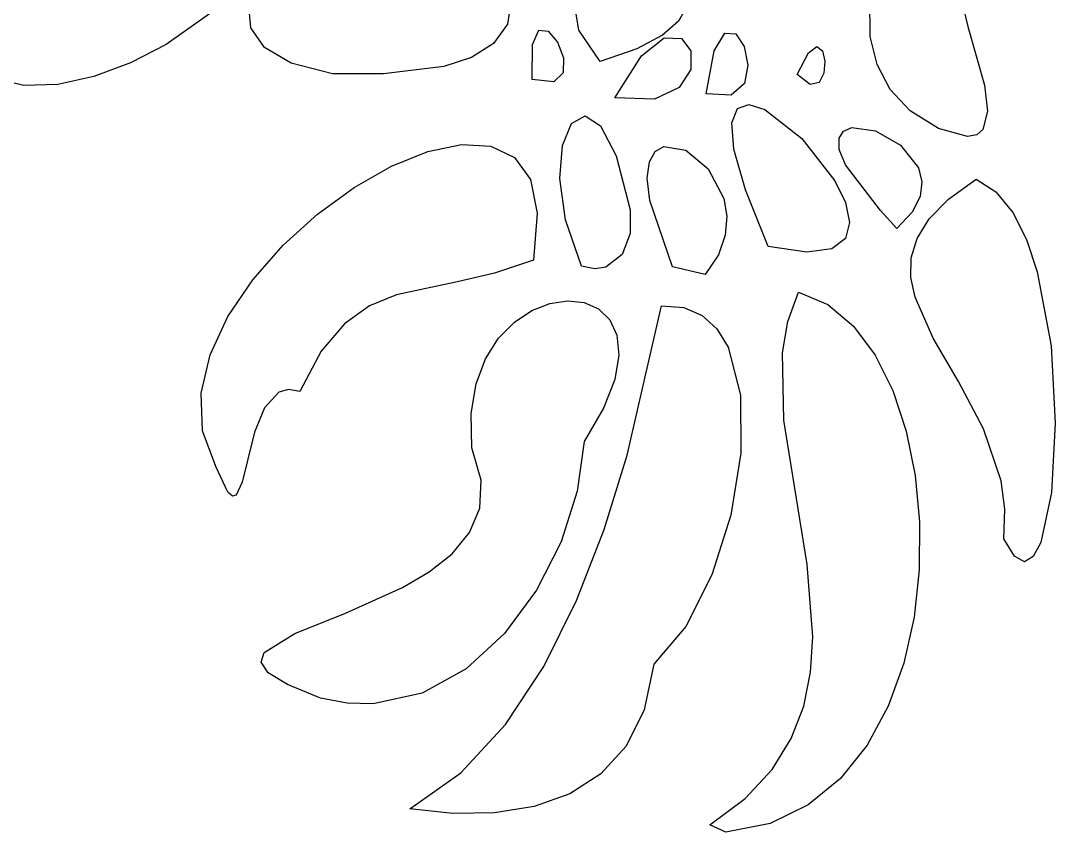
# Model space of a CAD drawing. Extents: x 4 to 212, y 2 to 159.
# Drawn here: x 61.93 to 98.67, y 1.87 to 30.68 of the extents above; entities that cross this region are included whole.
import ezdxf

# ---------------------------------------------------------------- set-up
doc = ezdxf.new("R2010")
doc.units = 0

msp = doc.modelspace()

# ---------------------------------------------------------------- linework, layer by layer
at = {"layer": 'Layer 1'}
for p, q in [((92.097788, 30.118648), (92.077445, 32.356397)), ((95.202468, 31.961918), (95.572627, 30.481957)), ((69.33045, 31.420433), (67.098289, 29.837628)), ((79.35733, 31.499356), (79.225942, 30.567696)), ((81.754114, 30.350344), (81.605479, 31.285378)), ((70.109512, 30.432554), (70.036486, 31.216693)), ((85.571057, 31.165743), (85.295507, 30.67048)), ((79.225942, 30.567696), (78.722441, 29.873395)), ((85.295507, 30.67048), (84.723082, 30.171406)), ((70.588475, 29.738195), (70.109512, 30.432554)), ((80.112523, 29.839871), (80.337957, 30.347529)), ((80.337957, 30.347529), (80.666941, 30.311593)), ((80.666941, 30.311593), (80.99185, 29.921247)), ((81.754116, 30.350341), (81.754114, 30.350344)), ((81.754114, 30.350344), (81.754114, 30.350344)), ((82.511417, 29.232829), (81.754116, 30.350341)), ((84.723082, 30.171406), (83.809734, 29.686272)), ((86.561096, 29.610425), (86.941512, 30.245865)), ((86.941512, 30.245865), (87.326054, 30.223192)), ((87.326054, 30.223192), (87.627892, 29.766815)), ((95.572627, 30.481957), (96.164912, 28.397775)), ((67.098289, 29.837628), (65.830645, 29.189075)), ((78.722441, 29.873395), (77.938131, 29.382592)), ((80.098262, 28.599435), (80.112523, 29.839871)), ((80.99185, 29.921247), (81.205061, 29.365674)), ((83.979933, 29.443161), (84.788723, 30.073115)), ((84.788723, 30.073115), (85.393532, 30.055106)), ((85.393532, 30.055106), (85.727951, 29.609124)), ((87.627892, 29.766815), (87.760197, 29.101144)), ((89.906248, 29.541564), (90.207805, 29.769103)), ((90.207805, 29.769103), (90.405472, 29.617582)), ((92.34799, 29.128763), (92.097788, 30.118648)), ((71.532347, 29.177926), (70.588475, 29.738195)), ((83.809734, 29.686272), (82.511417, 29.232829)), ((83.033571, 27.945255), (83.979933, 29.443161)), ((85.727951, 29.609124), (85.725573, 28.955158)), ((86.271633, 28.092462), (86.561096, 29.610425)), ((89.5101, 28.774938), (89.906248, 29.541564)), ((90.405472, 29.617582), (90.489954, 29.247025)), ((65.830645, 29.189075), (64.53104, 28.698759)), ((73.0001, 28.796062), (71.532347, 29.177926)), ((76.964316, 29.061432), (74.81339, 28.792608)), ((77.938131, 29.382592), (76.964316, 29.061432)), ((81.205061, 29.365674), (81.198949, 28.834059)), ((87.760197, 29.101144), (87.636142, 28.450589)), ((90.489954, 29.247025), (90.451955, 28.817457)), ((92.809437, 28.245566), (92.34799, 29.128763)), ((64.53104, 28.698759), (63.251282, 28.413932)), ((74.81339, 28.792608), (73.0001, 28.796062)), ((73.0001, 28.796062), (73.0001, 28.796062)), ((81.198949, 28.834059), (80.865891, 28.515584)), ((85.725573, 28.955158), (85.319989, 28.313199)), ((89.971324, 28.421388), (89.5101, 28.774938)), ((89.5101, 28.774938), (89.5101, 28.774938)), ((90.451955, 28.817457), (90.282177, 28.488903)), ((62.043181, 28.381849), (60.958547, 28.649761)), ((63.251282, 28.413932), (62.043181, 28.381849)), ((80.865891, 28.515584), (80.098262, 28.599435)), ((80.098262, 28.599435), (80.098262, 28.599435)), ((85.319989, 28.313199), (84.444791, 27.903234)), ((87.636142, 28.450589), (87.168897, 28.039558)), ((90.282177, 28.488903), (89.971324, 28.421388)), ((96.164912, 28.397775), (96.271216, 27.476332)), ((84.444791, 27.903234), (83.033571, 27.945255)), ((83.033571, 27.945255), (83.033571, 27.945255)), ((87.168897, 28.039558), (86.271633, 28.092462)), ((86.271633, 28.092462), (86.271633, 28.092462)), ((93.520546, 27.484577), (92.809437, 28.245566)), ((87.184535, 27.061971), (87.384484, 27.56974)), ((87.384484, 27.56974), (87.795799, 27.704903)), ((87.795799, 27.704903), (88.356259, 27.530647)), ((81.498214, 27.034762), (81.973477, 27.305312)), ((81.973477, 27.305312), (82.526638, 26.957672)), ((88.356259, 27.530647), (89.675724, 26.506628)), ((94.519736, 26.861316), (93.520546, 27.484577)), ((96.271216, 27.476332), (96.105291, 26.820513)), ((81.174641, 26.25577), (81.498214, 27.034762)), ((82.526638, 26.957672), (83.083907, 25.882093)), ((87.258172, 26.11841), (87.184535, 27.061971)), ((91.155819, 26.767543), (91.451645, 26.887392)), ((91.451645, 26.887392), (92.284639, 26.774021)), ((95.557882, 26.56921), (94.519736, 26.861316)), ((94.519736, 26.861316), (94.519736, 26.861316)), ((96.105291, 26.820513), (95.886101, 26.635616)), ((89.675724, 26.506628), (90.845111, 25.003175)), ((90.993024, 26.514611), (91.155819, 26.767543)), ((91.002697, 26.117052), (90.993024, 26.514611)), ((92.284639, 26.774021), (93.176508, 26.266856)), ((95.886101, 26.635616), (95.557882, 26.56921)), ((76.389864, 26.038688), (77.584682, 26.288925)), ((77.584682, 26.288925), (78.628761, 26.232128)), ((78.628761, 26.232128), (79.4643, 25.830969)), ((81.07655, 25.078081), (81.174641, 26.25577)), ((84.463487, 26.043581), (84.769618, 26.224174)), ((84.769618, 26.224174), (85.553191, 26.092932)), ((85.553191, 26.092932), (86.350128, 25.426334)), ((87.667617, 24.675871), (87.258172, 26.11841)), ((91.224275, 25.563321), (91.002697, 26.117052)), ((93.176508, 26.266856), (93.811754, 25.458253)), ((75.102112, 25.518744), (76.389864, 26.038688)), ((79.4643, 25.830969), (80.033493, 25.04812)), ((83.083907, 25.882093), (83.571492, 23.968829)), ((84.25747, 25.674603), (84.463487, 26.043581)), ((73.77923, 24.766423), (75.102112, 25.518744)), ((84.183825, 25.099057), (84.25747, 25.674603)), ((86.350128, 25.426334), (86.902367, 24.369837)), ((92.460894, 23.941165), (91.224275, 25.563321)), ((93.811754, 25.458253), (93.93455, 24.969774)), ((80.033493, 25.04812), (80.278538, 23.846251)), ((81.277733, 23.611446), (81.07655, 25.078081)), ((84.27481, 24.298761), (84.183825, 25.099057)), ((90.845111, 25.003175), (91.217972, 24.229629)), ((94.883107, 24.350255), (95.860097, 25.062733)), ((95.860097, 25.062733), (96.56672, 24.61234)), ((72.479021, 23.819053), (73.77923, 24.766423)), ((88.475092, 22.671165), (87.667617, 24.675871)), ((93.93455, 24.969774), (93.874879, 24.44057)), ((85.079699, 21.951194), (84.27481, 24.298761)), ((86.902367, 24.369837), (87.006081, 23.740831)), ((93.874879, 24.44057), (93.593303, 23.882184)), ((94.195421, 23.649722), (94.883107, 24.350255)), ((96.56672, 24.61234), (97.160361, 23.880442)), ((83.571492, 23.968829), (83.58168, 23.126725)), ((91.217972, 24.229629), (91.366649, 23.525784)), ((92.460897, 23.941162), (92.460894, 23.941165)), ((92.460894, 23.941165), (92.460894, 23.941165)), ((93.050385, 23.306162), (92.460897, 23.941162)), ((93.593303, 23.882184), (93.050385, 23.306162)), ((71.259288, 22.713962), (72.479021, 23.819053)), ((80.278538, 23.846251), (80.141631, 22.188035)), ((81.85198, 21.96561), (81.277733, 23.611446)), ((87.006081, 23.740831), (86.951847, 23.068897)), ((91.366649, 23.525784), (91.22892, 22.954829)), ((93.764721, 22.956114), (94.195421, 23.649722)), ((97.160361, 23.880442), (97.646803, 22.917414)), ((83.58168, 23.126725), (83.292327, 22.382264)), ((86.951847, 23.068897), (86.707407, 22.372216)), ((91.22892, 22.954829), (90.742566, 22.579949)), ((93.558692, 22.264409), (93.764721, 22.956114)), ((97.646803, 22.917414), (98.031833, 21.773626)), ((70.177835, 21.488478), (71.259288, 22.713962)), ((89.845363, 22.464333), (88.475092, 22.671165)), ((88.475092, 22.671165), (88.475092, 22.671165)), ((90.742566, 22.579949), (89.845363, 22.464333)), ((80.141631, 22.188035), (78.757188, 21.719109)), ((83.292327, 22.382264), (82.712678, 21.930281)), ((86.707407, 22.372216), (86.240504, 21.668971)), ((93.54502, 21.569585), (93.558692, 22.264409)), ((78.757188, 21.719109), (77.493121, 21.425585)), ((82.316882, 21.874854), (81.85198, 21.96561)), ((81.85198, 21.96561), (81.85198, 21.96561)), ((82.712678, 21.930281), (82.316882, 21.874854)), ((85.079702, 21.951194), (85.079699, 21.951194)), ((85.079699, 21.951194), (85.079699, 21.951194)), ((86.240504, 21.668971), (85.079702, 21.951194)), ((98.031833, 21.773626), (98.520797, 19.145264)), ((69.292465, 20.17993), (70.177835, 21.488478)), ((77.493121, 21.425585), (75.283832, 20.948487)), ((93.691388, 20.866621), (93.54502, 21.569585)), ((75.283832, 20.948487), (74.317468, 20.556782)), ((89.171674, 20.0069), (89.548959, 21.048385)), ((89.548959, 21.048385), (90.592482, 20.605546)), ((80.081373, 20.397294), (80.724049, 20.650034)), ((80.724049, 20.650034), (81.357293, 20.742975)), ((81.357293, 20.742975), (81.946633, 20.676181)), ((81.946633, 20.676181), (82.457597, 20.449719)), ((90.592482, 20.605546), (91.503155, 19.843782)), ((94.334983, 19.416187), (93.691388, 20.866621)), ((74.317468, 20.556782), (73.429197, 19.924222)), ((79.463734, 19.984688), (80.081373, 20.397294)), ((82.457597, 20.449719), (82.855717, 20.063655)), ((83.474356, 15.265061), (84.68559, 20.566702)), ((84.68559, 20.566702), (85.480408, 20.506587)), ((85.480408, 20.506587), (86.135277, 20.222891)), ((86.135277, 20.222891), (86.656988, 19.74252)), ((68.660983, 18.825646), (69.292465, 20.17993)), ((73.429197, 19.924222), (72.60845, 18.94674)), ((78.905604, 19.41215), (79.463734, 19.984688)), ((82.855717, 20.063655), (83.10652, 19.518054)), ((88.984321, 18.895797), (89.171674, 20.0069)), ((91.503155, 19.843782), (92.275026, 18.809838)), ((83.10652, 19.518054), (83.175537, 18.812982)), ((86.656988, 19.74252), (87.052333, 19.092383)), ((78.441453, 18.679615), (78.905604, 19.41215)), ((95.230954, 17.872934), (94.334983, 19.416187)), ((98.520797, 19.145264), (98.673534, 16.398336)), ((68.341192, 17.462953), (68.660983, 18.825646)), ((72.60845, 18.94674), (71.844654, 17.520274)), ((83.175537, 18.812982), (83.028296, 17.948505)), ((87.052333, 19.092383), (87.491097, 17.390443)), ((89.037279, 16.508321), (88.984321, 18.895797)), ((92.275026, 18.809838), (92.902143, 17.550464)), ((78.105752, 17.787017), (78.441453, 18.679615)), ((77.932972, 16.734289), (78.105752, 17.787017)), ((83.028296, 17.948505), (82.630326, 16.924689)), ((96.120776, 16.196693), (95.230954, 17.872934)), ((68.390894, 16.129182), (68.341192, 17.462953)), ((71.104049, 17.494085), (70.589329, 16.938076)), ((71.442347, 17.587231), (71.104049, 17.494085)), ((71.844654, 17.520274), (71.442347, 17.587231)), ((87.491097, 17.390443), (87.505906, 15.332334)), ((92.902143, 17.550464), (93.378554, 16.112406)), ((70.589329, 16.938076), (70.240195, 16.073421)), ((82.630326, 16.924689), (81.947156, 15.741599)), ((77.957584, 15.521367), (77.932972, 16.734289)), ((89.858919, 11.377378), (89.037279, 16.508321)), ((96.745925, 14.34729), (96.120776, 16.196693)), ((98.673534, 16.398336), (98.536328, 13.935822)), ((68.867895, 14.861659), (68.390894, 16.129182)), ((70.240195, 16.073421), (69.996349, 15.121299)), ((93.378554, 16.112406), (93.698308, 14.542412)), ((78.287925, 14.374815), (77.957584, 15.521367)), ((81.947156, 15.741599), (81.696044, 13.97815)), ((69.996349, 15.121299), (69.797494, 14.302885)), ((82.655716, 12.624059), (83.474356, 15.265061)), ((87.505906, 15.332334), (87.151098, 13.133319)), ((69.293565, 13.951888), (68.867895, 14.861659)), ((68.867895, 14.861659), (68.867895, 14.861659)), ((78.23919, 13.375545), (78.287925, 14.374815)), ((93.698308, 14.542412), (93.855454, 12.88723)), ((96.878459, 13.3451), (96.745925, 14.34729)), ((69.797494, 14.302885), (69.583332, 13.839356)), ((81.696044, 13.97815), (81.120513, 12.186921)), ((69.451667, 13.809791), (69.293565, 13.951888)), ((69.583332, 13.839356), (69.451667, 13.809791)), ((98.536328, 13.935822), (98.155461, 12.1607)), ((77.873561, 12.508888), (78.23919, 13.375545)), ((96.847877, 12.284555), (96.878459, 13.3451)), ((87.151098, 13.133319), (86.481012, 11.008665)), ((93.855454, 12.88723), (93.844039, 11.193606)), ((77.253223, 11.760174), (77.873561, 12.508888)), ((81.672376, 10.095654), (82.655716, 12.624059)), ((81.120513, 12.186921), (80.251318, 10.47111)), ((97.228541, 11.668398), (96.847877, 12.284555)), ((96.847877, 12.284555), (96.847877, 12.284555)), ((98.155461, 12.1607), (97.888119, 11.656843)), ((76.440359, 11.114732), (77.253223, 11.760174)), ((97.577217, 11.475951), (97.228541, 11.668398)), ((97.888119, 11.656843), (97.577217, 11.475951)), ((75.497154, 10.557891), (76.440359, 11.114732)), ((90.059069, 8.808248), (89.858919, 11.377378)), ((93.844039, 11.193606), (93.658112, 9.508289)), ((86.481012, 11.008665), (85.549984, 9.173633)), ((73.468455, 9.651336), (75.497154, 10.557891)), ((80.251318, 10.47111), (79.119212, 8.933911)), ((80.507324, 7.759383), (81.672376, 10.095654)), ((71.664596, 8.923146), (73.468455, 9.651336)), ((93.658112, 9.508289), (93.291721, 7.878026)), ((70.583047, 8.25596), (71.664596, 8.923146)), ((79.119212, 8.933911), (77.754951, 7.67852)), ((85.549984, 9.173633), (84.412353, 7.843489)), ((89.982111, 7.560906), (90.059069, 8.808248)), ((70.468599, 7.908568), (70.583047, 8.25596)), ((70.72128, 7.532416), (70.468599, 7.908568)), ((79.143547, 5.694784), (80.507324, 7.759383)), ((84.412353, 7.843489), (84.070508, 6.221445)), ((93.291721, 7.878026), (92.738915, 6.349565)), ((71.403275, 7.112834), (70.72128, 7.532416)), ((77.754951, 7.67852), (76.189286, 6.808132)), ((89.739753, 6.352906), (89.982111, 7.560906)), ((72.576766, 6.635152), (71.403275, 7.112834)), ((73.530435, 6.450174), (72.576766, 6.635152)), ((72.576766, 6.635152), (72.576766, 6.635152)), ((76.189286, 6.808132), (74.452974, 6.425944)), ((74.452974, 6.425944), (73.530435, 6.450174)), ((89.296461, 5.195145), (89.739753, 6.352906)), ((92.738915, 6.349565), (91.993741, 4.969653)), ((84.070508, 6.221445), (83.432498, 4.930286)), ((77.564032, 3.981394), (79.143547, 5.694784)), ((88.616703, 4.098519), (89.296461, 5.195145)), ((83.432498, 4.930286), (82.540588, 3.94442)), ((91.993741, 4.969653), (91.050249, 3.785038)), ((87.664946, 3.073924), (88.616703, 4.098519)), ((75.751766, 2.69875), (77.564032, 3.981394)), ((82.540588, 3.94442), (81.437041, 3.238254)), ((91.050249, 3.785038), (89.902487, 2.842467)), ((81.437041, 3.238254), (80.164121, 2.786196)), ((86.405655, 2.132257), (87.664946, 3.073924)), ((77.27922, 2.542036), (75.751766, 2.69875)), ((75.751766, 2.69875), (75.751766, 2.69875)), ((80.164121, 2.786196), (78.764093, 2.562654)), ((89.902487, 2.842467), (88.544503, 2.188687)), ((78.764093, 2.562654), (77.27922, 2.542036)), ((86.405652, 2.132248), (86.405655, 2.132257)), ((86.970345, 1.870448), (86.405652, 2.132248)), ((86.405655, 2.132257), (86.405655, 2.132257)), ((88.544503, 2.188687), (86.970345, 1.870448))]:
    msp.add_line(p, q, dxfattribs=at)

doc.saveas('drawing.dxf')
